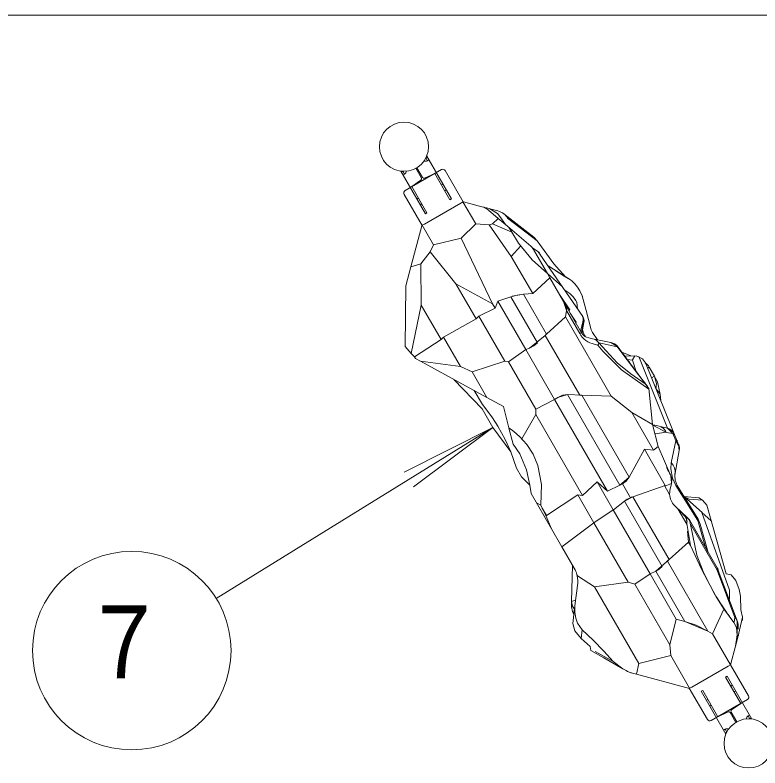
# Model space of a CAD drawing. Units: millimetres on the paper, scale 1:60. Extents: x -18 to 420, y -297 to 594.
# Drawn here: x 79.19 to 101.7, y 494.39 to 517.15 of the extents above; entities that cross this region are included whole.
import ezdxf
from ezdxf.enums import TextEntityAlignment as Align

# ---------------------------------------------------------------- set-up
doc = ezdxf.new("R2010")
doc.units = ezdxf.units.MM
doc.layers.add('LY_1', color=7, linetype='Continuous', lineweight=9)
doc.styles.add('ＭＳ ゴシック', font='')
doc.styles.get('ＭＳ ゴシック').set_extended_font_data('MS Gothic')

msp = doc.modelspace()

# ---------------------------------------------------------------- linework, layer by layer
at = {"layer": 'LY_1', "lineweight": 18}
for p, q in [((169.845, 517.153), (34.987, 517.153)), ((90.979, 511.845), (92.076, 512.479)), ((92.732, 511.51), (92.19, 512.448)), ((91.49, 510.793), (90.949, 511.732)), ((92.659, 511.468), (91.562, 510.835)), ((92.728, 511.508), (92.659, 511.468)), ((92.732, 511.51), (92.728, 511.508)), ((92.735, 511.505), (92.728, 511.508)), ((93.114, 510.838), (92.728, 511.508)), ((92.735, 511.505), (92.732, 511.51)), ((92.741, 511.508), (92.732, 511.51)), ((92.733, 511.508), (92.741, 511.508)), ((93.302, 511.358), (92.741, 511.508)), ((93.302, 511.358), (93.525, 511.299)), ((93.497, 511.256), (93.796, 511.003)), ((93.783, 511.23), (93.536, 511.296)), ((93.536, 511.296), (93.773, 511.149)), ((93.773, 511.149), (93.842, 511.06)), ((93.959, 511.143), (94.874, 510.438)), ((93.796, 511.003), (94.074, 510.766)), ((93.842, 511.06), (94.012, 510.822)), ((94.972, 510.322), (94.076, 511.007)), ((91.488, 510.784), (91.153, 509.544)), ((91.49, 510.793), (91.488, 510.784)), ((91.488, 510.784), (91.492, 510.791)), ((91.494, 510.796), (91.49, 510.793)), ((91.493, 510.788), (91.49, 510.793)), ((91.493, 510.788), (91.494, 510.796)), ((91.494, 510.796), (91.562, 510.835)), ((91.494, 510.796), (91.836, 510.203)), ((92.672, 510.402), (93.114, 510.838)), ((94.074, 510.766), (94.783, 510.163)), ((94.117, 510.725), (94.177, 510.641)), ((94.177, 510.641), (94.403, 510.259)), ((94.874, 510.438), (94.972, 510.322)), ((91.836, 510.203), (92.672, 510.402)), ((93.621, 508.419), (92.672, 510.402)), ((94.403, 510.259), (94.818, 509.755)), ((94.972, 510.322), (95.471, 509.627)), ((94.783, 510.163), (94.827, 510.114)), ((94.827, 510.114), (94.992, 510.003)), ((94.827, 510.114), (95.278, 509.342)), ((94.992, 510.003), (95.051, 509.927)), ((94.818, 509.755), (95.278, 509.342)), ((95.051, 509.927), (96.346, 508.043)), ((90.999, 508.97), (91.153, 509.544)), ((95.974, 509.143), (95.299, 509.575)), ((95.471, 509.627), (95.825, 509.235)), ((95.278, 509.342), (95.734, 508.935)), ((95.306, 509.293), (95.354, 509.209)), ((95.786, 509.259), (95.536, 509.418)), ((95.786, 509.259), (95.536, 509.418)), ((95.354, 509.209), (95.769, 508.487)), ((95.974, 509.143), (95.786, 509.259)), ((95.974, 509.143), (95.786, 509.259)), ((95.825, 509.235), (95.974, 509.143)), ((90.984, 507.127), (90.999, 508.97)), ((95.807, 508.831), (95.962, 508.734)), ((96.148, 508.976), (96.187, 508.922)), ((96.187, 508.922), (96.26, 508.817)), ((96.26, 508.817), (96.343, 508.643)), ((94.218, 508.656), (94.556, 508.712)), ((95.644, 508.705), (95.958, 508.241)), ((95.962, 508.734), (96.052, 508.645)), ((96.333, 508.659), (96.449, 508.218)), ((93.696, 508.289), (93.621, 508.419)), ((93.78, 508.503), (93.696, 508.289)), ((94.627, 507.036), (93.78, 508.503)), ((95.769, 508.487), (95.856, 508.215)), ((95.769, 508.487), (96.308, 507.549)), ((96.151, 508.509), (96.163, 508.473)), ((95.958, 508.241), (95.859, 508.331)), ((95.972, 508.135), (96.147, 507.871)), ((96.449, 508.218), (96.592, 507.679)), ((96.147, 507.871), (96.135, 507.824)), ((96.347, 507.867), (96.284, 507.591)), ((96.307, 507.549), (96.374, 507.852)), ((96.385, 507.856), (96.324, 507.526)), ((95.216, 507.468), (94.736, 507.083)), ((96.665, 507.521), (96.775, 507.362)), ((96.529, 507.389), (96.638, 507.366)), ((96.638, 507.366), (97.199, 507.248)), ((96.775, 507.362), (96.796, 507.334)), ((96.775, 507.362), (96.796, 507.334)), ((96.796, 507.334), (96.8, 507.33)), ((96.796, 507.334), (96.8, 507.33)), ((96.806, 507.176), (96.836, 507.24)), ((96.836, 507.24), (97.387, 506.641)), ((97.391, 507.123), (96.844, 507.24)), ((97.199, 507.248), (97.374, 507.146)), ((90.984, 507.127), (91.164, 506.922)), ((95.498, 505.527), (94.627, 507.036)), ((96.953, 506.993), (96.806, 507.176)), ((97.522, 506.43), (96.953, 506.993)), ((97.374, 507.146), (98.344, 505.866)), ((91.164, 506.922), (91.262, 506.818)), ((91.262, 506.818), (91.294, 506.769)), ((91.294, 506.769), (91.447, 506.686)), ((97.528, 506.961), (97.805, 506.845)), ((97.603, 506.834), (97.965, 506.846)), ((97.849, 506.725), (97.926, 506.847)), ((97.965, 506.846), (98.153, 506.763)), ((98.914, 504.663), (98.043, 506.828)), ((98.153, 506.763), (98.24, 506.64)), ((93.451, 505.591), (91.447, 506.686)), ((97.387, 506.641), (97.803, 506.305)), ((97.851, 506.717), (97.694, 506.736)), ((97.971, 506.341), (97.851, 506.717)), ((98.24, 506.64), (99.247, 504.172)), ((98.345, 505.842), (97.522, 506.43)), ((97.803, 506.305), (98.235, 506.002)), ((98.355, 506.504), (98.513, 506.229)), ((92.449, 506.138), (93.309, 505.243)), ((98.516, 506.225), (98.603, 506.065)), ((98.58, 506.011), (98.518, 506.22)), ((98.344, 505.866), (98.461, 504.776)), ((98.558, 505.863), (98.58, 506.011)), ((98.684, 505.691), (98.558, 505.863)), ((98.603, 506.065), (98.684, 505.682)), ((93.315, 505.381), (93.066, 505.801)), ((95.596, 505.593), (95.884, 505.68)), ((95.884, 505.68), (96.32, 505.658)), ((98.684, 505.682), (98.705, 505.502)), ((93.95, 505.318), (93.451, 505.591)), ((97.099, 502.754), (95.498, 505.527)), ((93.309, 505.243), (93.632, 504.684)), ((93.415, 505.251), (93.315, 505.381)), ((93.617, 504.971), (93.415, 505.251)), ((94.116, 504.669), (93.95, 505.318)), ((93.781, 504.72), (93.617, 504.971)), ((94.003, 504.323), (93.781, 504.72)), ((98.461, 504.776), (98.623, 504.103)), ((98.487, 504.759), (98.914, 504.663)), ((98.491, 504.743), (98.862, 504.537)), ((85.267, 499.513), (93.632, 504.684)), ((93.632, 504.684), (90.953, 503.335)), ((93.632, 504.684), (91.227, 502.89)), ((93.632, 504.684), (94.176, 503.942)), ((94.263, 504.558), (94.116, 504.669)), ((94.117, 504.665), (94.242, 504.177)), ((94.435, 504.412), (94.263, 504.558)), ((98.862, 504.537), (98.549, 504.489)), ((98.883, 504.527), (99.066, 504.501)), ((99.066, 504.501), (98.914, 504.663)), ((99.161, 504.282), (99.066, 504.501)), ((94.176, 503.942), (94.003, 504.323)), ((94.657, 504.171), (94.435, 504.412)), ((99.022, 503.617), (99.161, 504.282)), ((99.166, 504.275), (99.245, 504.128)), ((94.242, 504.177), (94.445, 503.89)), ((94.851, 503.872), (94.657, 504.171)), ((98.623, 504.103), (99.007, 503.216)), ((99.247, 504.172), (99.267, 503.983)), ((94.176, 503.942), (94.343, 503.452)), ((94.445, 503.89), (94.643, 503.406)), ((94.995, 503.534), (94.851, 503.872)), ((99.267, 503.983), (99.131, 503.245)), ((99.008, 503.434), (99.022, 503.617)), ((94.343, 503.452), (94.493, 503.193)), ((94.643, 503.406), (94.751, 502.941)), ((95.103, 502.954), (94.995, 503.534)), ((99.056, 503.145), (99.008, 503.434)), ((94.493, 503.193), (94.752, 502.939)), ((97.749, 503.182), (97.47, 502.933)), ((99.007, 503.216), (99.032, 503.004)), ((99.159, 502.926), (99.056, 503.145)), ((99.131, 503.245), (99.137, 503.086)), ((94.751, 502.941), (94.784, 502.689)), ((95.077, 502.332), (95.103, 502.954)), ((97.268, 502.195), (96.782, 503.036)), ((96.807, 503.018), (97.099, 502.754)), ((99.028, 502.984), (98.985, 502.78)), ((99.032, 503.004), (99.028, 502.984)), ((99.137, 503.086), (99.197, 502.927)), ((99.823, 501.871), (99.159, 502.926)), ((99.197, 502.927), (99.84, 501.906)), ((94.784, 502.689), (95.402, 501.618)), ((97.606, 502.457), (97.86, 502.59)), ((99.407, 502.594), (99.853, 502.556)), ((99.954, 502.107), (99.428, 502.59)), ((99.428, 502.59), (99.564, 502.516)), ((99.564, 502.516), (99.972, 502.485)), ((99.853, 502.556), (99.972, 502.485)), ((99.972, 502.485), (100.094, 502.334)), ((95.077, 502.332), (94.947, 502.405)), ((95.228, 502.016), (95.077, 502.332)), ((99.129, 502.316), (99.226, 502.223)), ((99.226, 502.223), (99.249, 502.202)), ((100.094, 502.334), (100.685, 500.253)), ((95.402, 501.618), (95.228, 502.016)), ((98.386, 500.258), (97.268, 502.195)), ((99.481, 501.955), (99.246, 502.204)), ((99.246, 502.204), (99.578, 501.875)), ((99.249, 502.202), (99.573, 501.892)), ((100.781, 499.764), (99.949, 502.112)), ((99.949, 502.112), (100.227, 501.86)), ((99.499, 501.778), (99.481, 501.955)), ((99.607, 501.11), (99.499, 501.778)), ((99.578, 501.885), (100.412, 500.441)), ((99.578, 501.875), (99.618, 501.702)), ((99.613, 501.752), (100.416, 500.369)), ((100.056, 501.058), (99.823, 501.871)), ((99.84, 501.906), (99.902, 501.761)), ((99.902, 501.761), (100.143, 500.906)), ((95.718, 501.07), (95.402, 501.618)), ((99.618, 501.702), (99.798, 500.818)), ((96.089, 500.429), (95.718, 501.07)), ((99.946, 500.373), (99.607, 501.11)), ((100.143, 500.906), (100.056, 501.058)), ((98.956, 500.692), (98.554, 500.339)), ((99.798, 500.818), (99.983, 500.331)), ((96.035, 500.522), (96.009, 499.424)), ((100.412, 500.441), (101.017, 498.831)), ((96.192, 500.195), (96.171, 500.231)), ((96.192, 500.195), (96.179, 500.2)), ((99.176, 498.89), (98.386, 500.258)), ((100.373, 499.586), (99.946, 500.373)), ((99.983, 500.331), (100.341, 499.624)), ((100.416, 500.369), (100.943, 498.941)), ((100.685, 500.253), (100.838, 500.226)), ((100.838, 500.226), (100.971, 500.058)), ((100.971, 500.058), (101.072, 499.786)), ((96.113, 499.289), (96.193, 499.905)), ((100.781, 499.488), (100.781, 499.764)), ((101.072, 499.786), (101.12, 499.581)), ((100.601, 499.208), (100.373, 499.586)), ((101.12, 499.581), (101.124, 499.166)), ((96.009, 499.424), (96.005, 499.26)), ((96.005, 499.26), (96.034, 499.114)), ((96.009, 499.42), (96.127, 499.458)), ((96.039, 499.277), (96.009, 499.42)), ((96.1, 499.187), (96.039, 499.277)), ((96.113, 499.285), (96.08, 499.032)), ((96.113, 499.285), (96.08, 499.032)), ((96.107, 499.091), (96.113, 499.285)), ((96.034, 499.114), (96.08, 499.032)), ((96.08, 499.032), (96.051, 498.76)), ((96.064, 499.061), (96.1, 499.187)), ((96.134, 498.918), (96.107, 499.091)), ((100.919, 498.783), (100.601, 499.208)), ((101.124, 499.166), (101.172, 498.944)), ((96.193, 498.761), (96.134, 498.918)), ((99.176, 498.89), (98.981, 498.113)), ((99.431, 498.82), (99.176, 498.89)), ((99.431, 498.82), (100.131, 498.523)), ((99.772, 498.7), (99.431, 498.82)), ((100.943, 498.941), (100.921, 498.791)), ((101.017, 498.831), (101.019, 498.423)), ((101.172, 498.944), (101.061, 498.423)), ((96.051, 498.76), (96.113, 498.537)), ((96.334, 498.567), (96.193, 498.761)), ((96.299, 498.303), (96.334, 498.567)), ((96.659, 498.249), (96.334, 498.567)), ((100.131, 498.523), (99.772, 498.7)), ((100.998, 498.634), (100.919, 498.783)), ((101.016, 498.407), (100.998, 498.634)), ((96.113, 498.537), (96.299, 498.303)), ((100.269, 498.446), (100.131, 498.523)), ((100.811, 497.507), (100.269, 498.446)), ((101.061, 498.423), (100.965, 498.067)), ((100.965, 498.067), (101.016, 498.407)), ((101.016, 498.408), (100.967, 498.072)), ((101.061, 498.423), (101.052, 498.389)), ((96.299, 498.303), (96.57, 498.057)), ((96.981, 497.922), (96.659, 498.249)), ((98.981, 498.113), (99.007, 497.784)), ((96.57, 498.057), (96.591, 497.935)), ((96.591, 497.935), (96.982, 497.713)), ((97.272, 497.611), (96.725, 497.912)), ((97.272, 497.611), (96.981, 497.922)), ((100.815, 497.509), (100.967, 498.072)), ((96.982, 497.713), (97.556, 497.388)), ((99.007, 497.784), (99.578, 496.795)), ((97.556, 497.388), (97.272, 497.611)), ((100.743, 497.468), (99.646, 496.834)), ((100.815, 497.509), (100.743, 497.468)), ((101.357, 496.571), (100.815, 497.509)), ((97.656, 497.331), (97.556, 497.388)), ((97.658, 497.33), (97.749, 497.279)), ((97.749, 497.279), (97.849, 497.252)), ((97.97, 497.22), (97.852, 497.251)), ((97.97, 497.22), (99.574, 496.793)), ((100.115, 495.854), (99.568, 496.802)), ((99.578, 496.795), (99.568, 496.802)), ((99.578, 496.795), (99.646, 496.834)), ((101.326, 496.457), (100.229, 495.824))]:
    msp.add_line(p, q, dxfattribs=at)
at = {"layer": 'LY_1'}
for p, q in [((91.603, 512.831), (91.65, 512.857)), ((91.603, 512.831), (91.653, 512.744)), ((91.631, 512.89), (92.379, 511.595)), ((91.653, 512.744), (91.7, 512.771)), ((91.301, 512.521), (91.472, 512.225)), ((91.33, 512.538), (91.501, 512.242)), ((90.846, 512.437), (91.593, 511.142)), ((90.911, 512.431), (90.864, 512.404)), ((90.911, 512.431), (90.961, 512.344)), ((90.961, 512.344), (90.914, 512.317)), ((91.565, 512.222), (91.872, 512.365)), ((91.918, 512.392), (91.872, 512.365)), ((91.872, 512.365), (92.332, 511.568)), ((91.457, 512.16), (91.179, 511.965)), ((92.074, 512.016), (92.12, 512.042)), ((91.133, 511.939), (91.179, 511.965)), ((91.179, 511.965), (91.639, 511.168)), ((92.174, 511.842), (92.22, 511.869)), ((91.381, 511.616), (91.335, 511.589)), ((92.379, 511.595), (92.332, 511.568)), ((91.481, 511.442), (91.435, 511.416)), ((91.593, 511.142), (91.639, 511.168)), ((93.796, 511.003), (93.621, 510.84)), ((93.114, 510.838), (93.521, 510.807)), ((93.621, 510.84), (93.521, 510.807)), ((93.521, 510.807), (94.185, 509.857)), ((94.206, 510.584), (93.621, 510.84)), ((91.736, 509.992), (91.836, 510.203)), ((91.449, 509.634), (91.736, 509.992)), ((91.736, 509.992), (92.511, 509.028)), ((94.185, 509.857), (94.474, 510.173)), ((94.185, 509.857), (94.834, 508.733)), ((91.449, 509.634), (91.153, 509.544)), ((91.464, 508.384), (91.449, 509.634)), ((94.834, 508.733), (95.354, 509.209)), ((92.511, 509.028), (93.124, 507.967)), ((92.511, 509.028), (93.621, 508.419)), ((94.178, 508.635), (93.78, 508.503)), ((94.365, 508.686), (94.178, 508.635)), ((94.983, 507.241), (94.178, 508.635)), ((94.556, 508.712), (94.365, 508.686)), ((94.556, 508.712), (94.834, 508.733)), ((94.556, 508.712), (95.253, 507.504)), ((96.09, 508.59), (96.052, 508.645)), ((96.142, 508.522), (96.09, 508.59)), ((91.164, 506.922), (91.464, 508.384)), ((92.067, 507.339), (91.464, 508.384)), ((95.812, 508.405), (95.769, 508.487)), ((95.841, 508.332), (95.812, 508.405)), ((96.192, 508.268), (96.164, 508.468)), ((93.208, 508.052), (93.696, 508.289)), ((95.856, 508.215), (95.827, 508.025)), ((95.856, 508.268), (95.841, 508.332)), ((95.856, 508.215), (95.856, 508.268)), ((96.256, 507.519), (95.856, 508.215)), ((93.124, 507.967), (92.136, 507.417)), ((93.124, 507.967), (93.208, 508.052)), ((93.208, 508.052), (93.994, 506.69)), ((95.253, 507.504), (95.827, 508.025)), ((95.827, 508.025), (97.21, 505.63)), ((95.235, 507.487), (95.216, 507.468)), ((95.216, 507.468), (96.259, 505.662)), ((95.253, 507.504), (95.235, 507.487)), ((96.35, 507.615), (96.344, 507.636)), ((92.067, 507.339), (91.262, 506.818)), ((92.136, 507.417), (92.067, 507.339)), ((92.653, 506.522), (92.136, 507.417)), ((94.868, 507.153), (94.983, 507.241)), ((96.749, 507.344), (96.775, 507.362)), ((96.835, 507.223), (96.832, 507.215)), ((96.835, 507.223), (96.832, 507.215)), ((96.837, 507.229), (96.835, 507.223)), ((96.837, 507.229), (96.835, 507.223)), ((96.836, 507.24), (96.837, 507.235)), ((96.836, 507.24), (96.837, 507.235)), ((96.837, 507.235), (96.837, 507.229)), ((96.837, 507.235), (96.837, 507.229)), ((94.105, 506.672), (94.627, 507.036)), ((94.736, 507.083), (94.627, 507.036)), ((94.736, 507.083), (94.868, 507.153)), ((96.806, 507.176), (96.697, 507.199)), ((96.815, 507.187), (96.806, 507.176)), ((96.815, 507.187), (96.806, 507.176)), ((96.822, 507.197), (96.815, 507.187)), ((96.822, 507.197), (96.815, 507.187)), ((96.827, 507.207), (96.822, 507.197)), ((96.827, 507.207), (96.822, 507.197)), ((96.832, 507.215), (96.827, 507.207)), ((96.832, 507.215), (96.827, 507.207)), ((91.447, 506.686), (92.653, 506.522)), ((93.005, 506.364), (93.994, 506.69)), ((93.994, 506.69), (94.105, 506.672)), ((94.105, 506.672), (94.934, 505.237)), ((93.005, 506.364), (92.653, 506.522)), ((93.451, 505.591), (93.005, 506.364)), ((98.308, 506.476), (98.355, 506.504)), ((98.429, 506.18), (98.513, 506.229)), ((98.554, 505.877), (98.57, 505.874)), ((95.732, 505.657), (95.596, 505.593)), ((95.884, 505.68), (95.732, 505.657)), ((97.47, 502.933), (95.884, 505.68)), ((96.259, 505.662), (96.29, 505.659)), ((96.29, 505.659), (96.32, 505.658)), ((96.32, 505.658), (97.749, 503.182)), ((97.21, 505.63), (96.32, 505.658)), ((97.21, 505.63), (97.827, 505.14)), ((94.934, 505.237), (95.498, 505.527)), ((95.596, 505.593), (95.498, 505.527)), ((94.934, 505.237), (94.929, 505.071)), ((94.511, 504.34), (94.929, 505.071)), ((94.929, 505.071), (96.34, 502.626)), ((98.461, 504.776), (97.827, 505.14)), ((97.827, 505.14), (98.485, 503.999)), ((98.485, 503.999), (98.623, 504.103)), ((97.749, 503.182), (98.21, 504.022)), ((98.21, 504.022), (98.839, 502.932)), ((98.485, 503.999), (98.21, 504.022)), ((97.661, 503.063), (97.749, 503.182)), ((98.999, 503.247), (98.999, 503.247)), ((96.34, 502.626), (96.782, 503.036)), ((96.782, 503.036), (96.807, 503.018)), ((97.099, 502.754), (97.47, 502.933)), ((97.47, 502.933), (97.51, 502.955)), ((97.51, 502.955), (97.547, 502.979)), ((97.547, 502.979), (97.661, 503.063)), ((97.789, 502.56), (97.547, 502.979)), ((98.839, 502.932), (97.86, 502.59)), ((99.028, 502.984), (98.83, 502.909)), ((98.839, 502.932), (98.83, 502.909)), ((98.83, 502.909), (98.975, 502.659)), ((95.252, 502.02), (96.195, 502.649)), ((96.195, 502.649), (96.687, 501.797)), ((96.34, 502.626), (96.195, 502.649)), ((97.606, 502.457), (97.281, 502.197)), ((97.694, 502.517), (97.606, 502.457)), ((98.749, 500.478), (97.606, 502.457)), ((97.789, 502.56), (97.694, 502.517)), ((97.824, 502.577), (97.789, 502.56)), ((97.86, 502.59), (97.824, 502.577)), ((97.86, 502.59), (98.956, 500.692)), ((95.252, 502.02), (95.125, 502.24)), ((99.226, 502.223), (99.496, 501.756)), ((95.223, 502.028), (95.252, 502.02)), ((96.687, 501.797), (97.268, 502.195)), ((97.281, 502.197), (97.268, 502.195)), ((99.353, 502.094), (99.249, 502.202)), ((99.432, 501.997), (99.353, 502.094)), ((99.483, 501.912), (99.432, 501.997)), ((96.687, 501.797), (95.718, 501.07)), ((96.687, 501.797), (97.719, 500.008)), ((99.506, 501.842), (99.483, 501.912)), ((99.516, 501.543), (99.547, 501.214)), ((99.547, 501.214), (98.956, 500.692)), ((99.547, 501.214), (99.607, 501.11)), ((98.931, 500.669), (98.907, 500.644)), ((98.907, 500.644), (100.131, 498.523)), ((98.956, 500.692), (98.931, 500.669)), ((98.554, 500.339), (98.658, 500.4)), ((98.658, 500.4), (98.749, 500.478)), ((96.708, 499.867), (96.192, 500.195)), ((97.925, 499.942), (98.386, 500.258)), ((98.554, 500.339), (98.386, 500.258)), ((99.431, 498.82), (98.554, 500.339)), ((100.422, 500.37), (100.416, 500.369)), ((100.422, 500.37), (100.416, 500.369)), ((100.428, 500.37), (100.422, 500.37)), ((100.428, 500.37), (100.422, 500.37)), ((100.434, 500.37), (100.428, 500.37)), ((100.434, 500.37), (100.428, 500.37)), ((100.438, 500.37), (100.434, 500.37)), ((100.438, 500.37), (100.434, 500.37)), ((100.442, 500.369), (100.438, 500.37)), ((100.442, 500.369), (100.438, 500.37)), ((100.445, 500.368), (100.442, 500.369)), ((100.445, 500.368), (100.442, 500.369)), ((100.447, 500.366), (100.445, 500.368)), ((100.447, 500.366), (100.445, 500.368)), ((100.448, 500.365), (100.447, 500.366)), ((100.448, 500.365), (100.447, 500.366)), ((97.719, 500.008), (96.708, 499.867)), ((97.719, 500.008), (97.925, 499.942)), ((97.925, 499.942), (98.981, 498.113)), ((98.046, 497.549), (96.708, 499.867)), ((100.612, 499.193), (100.269, 498.446)), ((99.007, 497.784), (98.046, 497.549)), ((97.97, 497.22), (98.046, 497.549)), ((100.712, 497.161), (100.666, 497.134)), ((101.126, 496.337), (100.666, 497.134)), ((101.459, 495.866), (100.712, 497.161)), ((100.824, 496.86), (100.87, 496.887)), ((99.927, 496.708), (99.973, 496.734)), ((100.674, 495.413), (99.927, 496.708)), ((100.433, 495.937), (99.973, 496.734)), ((100.924, 496.687), (100.97, 496.714)), ((100.131, 496.46), (100.085, 496.434)), ((100.848, 496.143), (101.126, 496.337)), ((101.172, 496.364), (101.126, 496.337)), ((100.231, 496.287), (100.185, 496.26)), ((100.74, 496.081), (100.433, 495.937)), ((100.975, 495.765), (100.805, 496.061)), ((101.004, 495.781), (100.833, 496.077)), ((100.387, 495.911), (100.433, 495.937)), ((101.345, 495.959), (101.391, 495.985)), ((101.395, 495.872), (101.345, 495.959)), ((101.395, 495.872), (101.441, 495.899)), ((100.652, 495.559), (100.606, 495.532)), ((100.702, 495.472), (100.652, 495.559)), ((100.702, 495.472), (100.656, 495.445))]:
    msp.add_line(p, q, dxfattribs=at)
for centre in [(90.944, 513.172), (101.361, 495.13)]:
    msp.add_circle(centre, 0.743, dxfattribs=at)
at = {"layer": 'LY_1', "lineweight": 18}
msp.add_circle((82.715, 497.936), 3, dxfattribs=at)
at = {"layer": 'LY_1'}
for centre, radius, start, end in [((91.603, 512.831), 0.1, 238.7354, 300), ((90.911, 512.431), 0.1, 300, 1.2646), ((91.428, 512.2), 0.05, 304.9697, 30), ((91.544, 512.267), 0.05, 210, 295.0303), ((93.658, 510.761), 0.486, 30.448, 74.9925), ((94.666, 510.027), 0.181, 20.8123, 49.3019), ((94.827, 510.056), 0.0353, 33.1488, 77.8665), ((95.036, 509.894), 0.0365, 35.1091, 65.7166), ((95.278, 509.528), 0.0504, 4.5038, 49.8455), ((95.432, 508.693), 0.694, 315.7513, 319.3291), ((96.123, 507.949), 0.237, 342.8492, 34.0781), ((96.146, 507.919), 0.235, 343.5877, 34.0518), ((97.463, 505.434), 2.41, 118.6329, 120.0664), ((96.834, 507.852), 0.667, 209.8824, 258.132), ((97.075, 507.806), 0.75, 194.8089, 210.2716), ((96.57, 507.041), 0.332, 36.7302, 78.1209), ((97.156, 506.973), 0.278, 38.3456, 77.7726), ((97.344, 507.061), 0.0899, 37.1282, 70.4683), ((98.617, 504.448), 0.266, 18.0119, 69.2205), ((98.794, 504.398), 0.29, 20.7113, 65.6494), ((99.072, 504.438), 0.0634, 35.0814, 95.3979), ((99.15, 504.234), 0.068, 32.8847, 92.1343), ((98.74, 503.337), 0.401, 350.8275, 45.092), ((100.332, 500.401), 0.0897, 339.5635, 26.4419), ((100.573, 498.652), 0.475, 351.7622, 38.5138), ((100.694, 498.71), 0.345, 20.4718, 43.4081), ((100.761, 496.036), 0.05, 30, 115.0303), ((100.877, 496.102), 0.05, 124.9697, 210), ((101.395, 495.872), 0.1, 120, 181.2646), ((100.702, 495.472), 0.1, 58.7354, 120)]:
    msp.add_arc(centre, radius, start, end, dxfattribs=at)
at = {"layer": 'LY_1', "lineweight": 18}
for centre, radius, start, end in [((92.118, 512.407), 0.0833, 30, 119.9996), ((91.021, 511.773), 0.0833, 119.9996, 210), ((93.174, 510.875), 0.5, 49.6507, 75.0841), ((93.655, 510.747), 0.5, 52.4494, 75.0841), ((94.567, 509.909), 0.333, 29.8824, 49.6507), ((94.898, 509.865), 0.167, 34.3507, 55.8708), ((95.689, 508.669), 0.553, 34.009, 58.8735), ((96.139, 507.902), 0.25, 349.5074, 34.3507), ((97.075, 507.806), 0.5, 194.8089, 214.8252), ((96.597, 507.715), 0.333, 209.8824, 258.132), ((97.147, 506.918), 0.333, 36.0921, 78.132), ((154.353, 548.661), 70.484, 216.11741, 217.32901), ((97.922, 506.254), 0.5, 30, 50.5838), ((98.519, 504.727), 0.0219, 80.4672, 127.2029), ((98.823, 504.351), 0.325, 22.3299, 73.7618), ((98.939, 504.044), 0.333, 349.5074, 22.1978), ((102.258, 505.111), 3.754, 205.8615, 209.7675), ((98.708, 503.085), 0.333, 348.132, 29.1347), ((98.709, 503.085), 0.333, 348.1354, 29.1894), ((98.706, 503.072), 0.333, 348.1334, 352.0797), ((99.474, 502.678), 0.5, 168.132, 182.1309), ((99.474, 502.678), 0.5, 182.1309, 226.3168), ((95.367, 500.012), 0.833, 15.2489, 30), ((99.979, 500.191), 0.5, 20.3529, 30), ((95.367, 500.012), 0.833, 13.0296, 15.2489), ((95.367, 500.012), 0.833, 352.5991, 13.0296), ((107.073, 503.603), 7.811, 210.9461, 216.3458), ((100.548, 498.657), 0.5, 351.5699, 20.3529), ((101.014, 498.89), 0.167, 344.9159, 17.0955), ((98.067, 498.056), 0.833, 240.4655, 255.0841), ((101.284, 496.529), 0.0833, 300.0004, 30), ((100.187, 495.896), 0.0833, 210, 300.0004)]:
    msp.add_arc(centre, radius, start, end, dxfattribs=at)

# ---------------------------------------------------------------- texts
at = {"layer": 'LY_1', "style": 'ＭＳ ゴシック', "width": 0.85}
msp.add_text('７', height=2.199, dxfattribs=at).set_placement((81.215, 496.436), align=Align.BOTTOM_LEFT)

doc.saveas('drawing.dxf')
